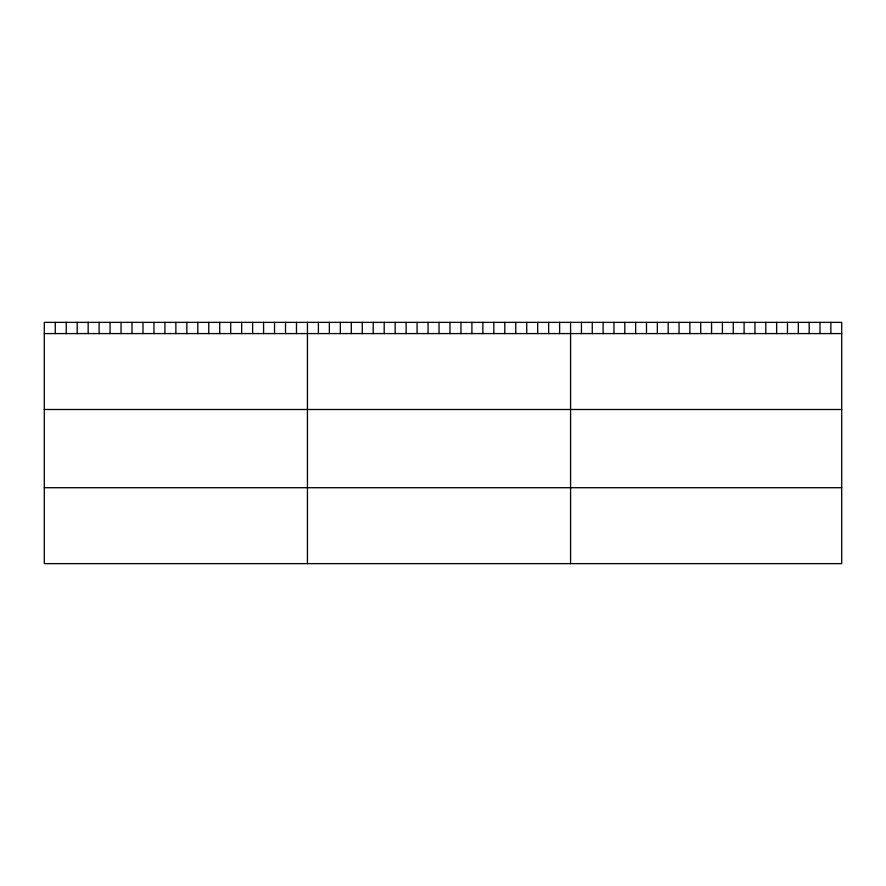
<?xml version="1.0" encoding="UTF-8"?>
<svg xmlns="http://www.w3.org/2000/svg" width="886" height="886" viewBox="0 0 886 886"><rect width="100%" height="100%" fill="white"/><g stroke="black" fill="none" stroke-linecap="round" stroke-linejoin="round"><path stroke-width="1.33" d="M841.7 333.579L841.7 563.629L44.3 563.629L44.3 322.371L841.7 322.371L841.7 333.579L44.3 333.579M44.3 409.498L841.7 409.498M44.3 487.71L841.7 487.71M830.858 322.371L830.858 333.579M820.015 322.371L820.015 333.579M809.162 322.371L809.162 333.579M798.319 322.371L798.319 333.579M787.477 322.371L787.477 333.579M776.634 322.371L776.634 333.579M765.792 322.371L765.792 333.579M754.938 322.371L754.938 333.579M744.096 322.371L744.096 333.579M733.254 322.371L733.254 333.579M722.411 322.371L722.411 333.579M711.569 322.371L711.569 333.579M700.715 322.371L700.715 333.579M689.873 322.371L689.873 333.579M679.03 322.371L679.03 333.579M668.188 322.371L668.188 333.579M657.346 322.371L657.346 333.579M646.492 322.371L646.492 333.579M635.65 322.371L635.65 333.579M624.807 322.371L624.807 333.579M613.965 322.371L613.965 333.579M603.122 322.371L603.122 333.579M592.269 322.371L592.269 333.579M581.426 322.371L581.426 333.579M570.584 322.371L570.584 563.629M559.62 322.371L559.62 333.579M548.655 322.371L548.655 333.579M537.691 322.371L537.691 333.579M526.727 322.371L526.727 333.579M515.763 322.371L515.763 333.579M504.798 322.371L504.798 333.579M493.834 322.371L493.834 333.579M482.87 322.371L482.87 333.579M471.906 322.371L471.906 333.579M460.941 322.371L460.941 333.579M449.977 322.371L449.977 333.579M439.013 322.371L439.013 333.579M428.049 322.371L428.049 333.579M417.084 322.371L417.084 333.579M406.12 322.371L406.12 333.579M395.156 322.371L395.156 333.579M384.192 322.371L384.192 333.579M373.227 322.371L373.227 333.579M362.263 322.371L362.263 333.579M351.299 322.371L351.299 333.579M340.335 322.371L340.335 333.579M329.37 322.371L329.37 333.579M318.406 322.371L318.406 333.579M307.442 322.371L307.442 563.629M296.478 322.371L296.478 333.579M285.514 322.371L285.514 333.579M274.549 322.371L274.549 333.579M263.585 322.371L263.585 333.579M252.621 322.371L252.621 333.579M241.656 322.371L241.656 333.579M230.692 322.371L230.692 333.579M219.728 322.371L219.728 333.579M208.764 322.371L208.764 333.579M197.799 322.371L197.799 333.579M186.835 322.371L186.835 333.579M175.871 322.371L175.871 333.579M164.907 322.371L164.907 333.579M153.942 322.371L153.942 333.579M142.978 322.371L142.978 333.579M132.014 322.371L132.014 333.579M121.05 322.371L121.05 333.579M110.085 322.371L110.085 333.579M99.121 322.371L99.121 333.579M88.157 322.371L88.157 333.579M77.193 322.371L77.193 333.579M66.228 322.371L66.228 333.579M55.264 322.371L55.264 333.579"/></g></svg>
